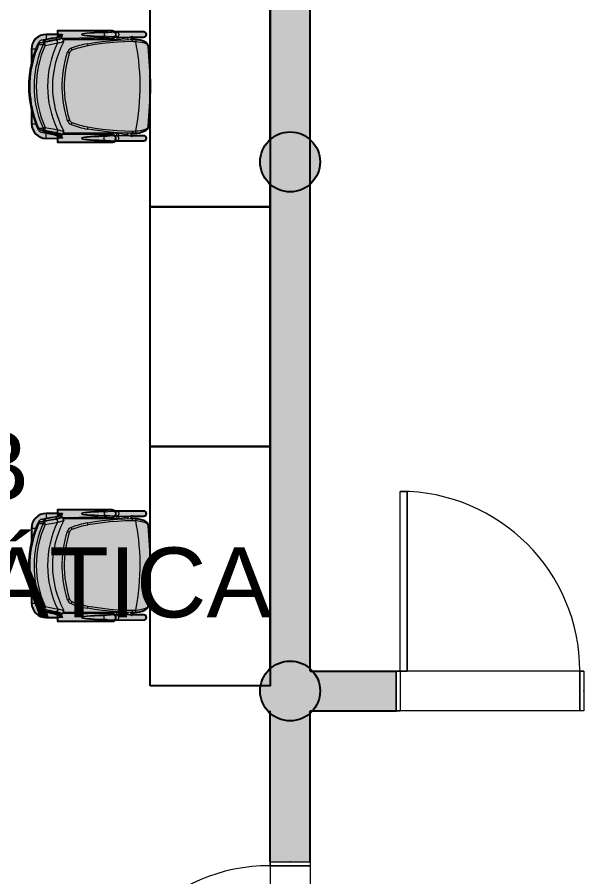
# Model space of a CAD drawing. Header units: metres. Extents: x 512 to 829, y -209 to 245.
# Drawn here: x 669.347 to 672.184, y -84.306 to -80 of the extents above; entities that cross this region are included whole.
import ezdxf

# ---------------------------------------------------------------- set-up
doc = ezdxf.new("R2010")
doc.units = ezdxf.units.M
doc.header["$LTSCALE"] = 0.508
doc.header["$PDSIZE"] = -2
doc.layers.get('0').update_dxf_attribs({"lineweight": 15})
for name, color, linetype, lineweight in [('AMB-NOVOS', 10, 'Continuous', 15), ('None', 7, 'Continuous', 5), ('NãoImprimir', 7, 'Continuous', 5), ('Peitoris', 2, 'Continuous', 5), ('Telhado-Princ', 7, 'Continuous', 5)]:
    doc.layers.add(name, color=color, linetype=linetype, lineweight=lineweight)
doc.layers.add('MB-ARQ-MOBILIÁRIO 02', color=2, linetype='Continuous')
doc.layers.add('MB-ARQ-MOBILIÁRIO-CADEIRAS', color=7, linetype='Continuous')
doc.layers.add('MB-ARQ-MOBILIÁRIO-BP BRANCO', color=7, linetype='Continuous', true_color=0xebece5)
doc.layers.add('MB-ARQ-MOBILIÁRIO-CADEIRAS-02', color=7, linetype='Continuous', true_color=0x747474)

# ---------------------------------------------------------------- blocks, each defined once
blk = doc.blocks.new('Grupo-6107')
at = {"layer": 'None', "color": 7, "linetype": 'Continuous', "lineweight": 5}
for p, q in [((-0.47, 0.1), (-0.47, -0.1)), ((0.47, 0.1), (0.47, -0.1))]:
    blk.add_line(p, q, dxfattribs=at)
blk = doc.blocks.new('Grupo-6108')
at = {"layer": 'None', "color": 7, "linetype": 'Continuous', "lineweight": 5}
for points in [[(-0.47, 0.1), (-0.45, 0.1), (-0.45, -0.1), (-0.47, -0.1)], [(0.45, 0.1), (0.47, 0.1), (0.47, -0.1), (0.45, -0.1)]]:
    blk.add_lwpolyline(points, close=True, dxfattribs=at)
blk = doc.blocks.new('Grupo-6109')
at = {"layer": 'None', "color": 7, "linetype": 'Continuous', "lineweight": 5}
for p, q in [((-0.47, 0.1), (-0.45, 0.1)), ((-0.45, 0.1), (-0.45, -0.1)), ((0.47, 0.1), (0.45, 0.1)), ((0.45, 0.1), (0.45, -0.1)), ((-0.47, -0.1), (-0.45, -0.1)), ((0.47, -0.1), (0.45, -0.1))]:
    blk.add_line(p, q, dxfattribs=at)
at = {"layer": 'None', "color": 7}
for name in ['Grupo-6107', 'Grupo-6108']:
    blk.add_blockref(name, (0, 0), dxfattribs=at)
blk = doc.blocks.new('Grupo-6110')
at = {"layer": 'None', "color": 7, "linetype": 'Continuous', "lineweight": 5}
blk.add_arc((-0.45, 0.1), 0.9, 0, 90, dxfattribs=at)
blk = doc.blocks.new('Grupo-6111')
at = {"layer": 'None', "color": 7, "linetype": 'Continuous', "lineweight": 5}
blk.add_lwpolyline([(-0.45, 0.1), (-0.45, 1), (-0.415, 1), (-0.415, 0.1)], close=True, dxfattribs=at)
blk = doc.blocks.new('Grupo-6112')
at = {"layer": 'None', "color": 7, "linetype": 'Continuous', "lineweight": 5}
for p, q in [((-0.45, 0.1), (-0.45, 1)), ((-0.45, 1), (-0.415, 1)), ((-0.415, 0.1), (-0.415, 1)), ((-0.45, 0.1), (-0.415, 0.1))]:
    blk.add_line(p, q, dxfattribs=at)
at = {"layer": 'None', "color": 7}
blk.add_blockref('Grupo-6111', (0, 0), dxfattribs=at)
blk = doc.blocks.new('Grupo-6113')
at = {"layer": 'Peitoris', "color": 7}
blk.add_blockref('Grupo-6112', (0, 0), dxfattribs=at)
blk = doc.blocks.new('Grupo-6114')
at = {"layer": 'None', "color": 7, "linetype": 'Continuous', "lineweight": 5}
for p, q in [((0.47, 0.1), (-0.47, 0.1)), ((0.47, -0.1), (-0.47, -0.1))]:
    blk.add_line(p, q, dxfattribs=at)
blk = doc.blocks.new('Door (2D)-237')
at = {"layer": 'NãoImprimir', "color": 7, "linetype": 'Continuous', "lineweight": 5}
for p in [(-0.47, 0), (0.47, 0)]:
    blk.add_point(p, dxfattribs=at)
at = {"layer": 'None', "color": 7}
for name in ['Grupo-6113', 'Grupo-6109']:
    blk.add_blockref(name, (0, 0), dxfattribs=at)
at = {"layer": 'Peitoris', "color": 7}
blk.add_blockref('Grupo-6110', (0, 0), dxfattribs=at)
at = {"layer": 'Telhado-Princ', "color": 7}
blk.add_blockref('Grupo-6114', (0, 0), dxfattribs=at)
blk = doc.blocks.new('Grupo-6383')
at = {"layer": 'None', "color": 7, "linetype": 'Continuous', "lineweight": 5}
for p, q in [((-0.47, 0.1), (-0.47, -0.1)), ((0.47, 0.1), (0.47, -0.1))]:
    blk.add_line(p, q, dxfattribs=at)
blk = doc.blocks.new('Grupo-6384')
at = {"layer": 'None', "color": 7, "linetype": 'Continuous', "lineweight": 5}
for points in [[(-0.47, 0.1), (-0.45, 0.1), (-0.45, -0.1), (-0.47, -0.1)], [(0.45, 0.1), (0.47, 0.1), (0.47, -0.1), (0.45, -0.1)]]:
    blk.add_lwpolyline(points, close=True, dxfattribs=at)
blk = doc.blocks.new('Grupo-6385')
at = {"layer": 'None', "color": 7, "linetype": 'Continuous', "lineweight": 5}
for p, q in [((-0.47, 0.1), (-0.45, 0.1)), ((-0.45, 0.1), (-0.45, -0.1)), ((0.47, 0.1), (0.45, 0.1)), ((0.45, 0.1), (0.45, -0.1)), ((-0.47, -0.1), (-0.45, -0.1)), ((0.47, -0.1), (0.45, -0.1))]:
    blk.add_line(p, q, dxfattribs=at)
at = {"layer": 'None', "color": 7}
for name in ['Grupo-6383', 'Grupo-6384']:
    blk.add_blockref(name, (0, 0), dxfattribs=at)
blk = doc.blocks.new('Grupo-6386')
at = {"layer": 'None', "color": 7, "linetype": 'Continuous', "lineweight": 5}
blk.add_arc((-0.45, 0.1), 0.9, 0, 90, dxfattribs=at)
blk = doc.blocks.new('Grupo-6387')
at = {"layer": 'None', "color": 7, "linetype": 'Continuous', "lineweight": 5}
blk.add_lwpolyline([(-0.45, 0.1), (-0.45, 1), (-0.415, 1), (-0.415, 0.1)], close=True, dxfattribs=at)
blk = doc.blocks.new('Grupo-6388')
at = {"layer": 'None', "color": 7, "linetype": 'Continuous', "lineweight": 5}
for p, q in [((-0.45, 0.1), (-0.45, 1)), ((-0.45, 1), (-0.415, 1)), ((-0.415, 0.1), (-0.415, 1)), ((-0.45, 0.1), (-0.415, 0.1))]:
    blk.add_line(p, q, dxfattribs=at)
at = {"layer": 'None', "color": 7}
blk.add_blockref('Grupo-6387', (0, 0), dxfattribs=at)
blk = doc.blocks.new('Grupo-6389')
at = {"layer": 'Peitoris', "color": 7}
blk.add_blockref('Grupo-6388', (0, 0), dxfattribs=at)
blk = doc.blocks.new('Grupo-6390')
at = {"layer": 'None', "color": 7, "linetype": 'Continuous', "lineweight": 5}
for p, q in [((0.47, 0.1), (-0.47, 0.1)), ((0.47, -0.1), (-0.47, -0.1))]:
    blk.add_line(p, q, dxfattribs=at)
blk = doc.blocks.new('Door (2D)-247')
at = {"layer": 'NãoImprimir', "color": 7, "linetype": 'Continuous', "lineweight": 5}
for p in [(-0.47, 0), (0.47, 0)]:
    blk.add_point(p, dxfattribs=at)
at = {"layer": 'None', "color": 7}
for name in ['Grupo-6389', 'Grupo-6385']:
    blk.add_blockref(name, (0, 0), dxfattribs=at)
at = {"layer": 'Peitoris', "color": 7}
blk.add_blockref('Grupo-6386', (0, 0), dxfattribs=at)
at = {"layer": 'Telhado-Princ', "color": 7}
blk.add_blockref('Grupo-6390', (0, 0), dxfattribs=at)
blk = doc.blocks.new('Grupo-6400')
at = {"layer": 'None', "linetype": 'Continuous', "lineweight": 0}
h = blk.add_hatch(color=255, dxfattribs=at)
edge = h.paths.add_edge_path()
edge.add_arc((-41.3001, 15.2619), 0.15, 0, 360, ccw=False)
at = {"layer": 'None', "color": 7, "linetype": 'Continuous', "lineweight": 25}
blk.add_circle((-41.3001, 15.2619), 0.15, dxfattribs=at)
blk = doc.blocks.new('Grupo-6401')
at = {"layer": 'None', "linetype": 'Continuous', "lineweight": 0}
h = blk.add_hatch(color=255, dxfattribs=at)
edge = h.paths.add_edge_path()
edge.add_arc((-41.3001, 17.9119), 0.15, 0, 360, ccw=False)
at = {"layer": 'None', "color": 7, "linetype": 'Continuous', "lineweight": 25}
blk.add_circle((-41.3001, 17.9119), 0.15, dxfattribs=at)
blk = doc.blocks.new('Grupo-6404')
at = {"layer": 'None', "color": 7}
for name in ['Grupo-6401', 'Grupo-6400']:
    blk.add_blockref(name, (0, 0), dxfattribs=at)
blk = doc.blocks.new('TECTON FIXA')
h = blk.add_hatch(color=256)
edge = h.paths.add_edge_path()
edge.add_line((-0.2473, 0.0321), (-0.2473, 0.0928))
edge.add_line((-0.2473, 0.0928), (-0.2348, 0.0968))
edge.add_line((-0.2348, 0.0968), (-0.2348, 0.0817))
edge.add_arc((-0.105, 0.0817), 0.1298, 180, 204.5205)
edge.add_arc((-0.1939, 0.0412), 0.0321, 204.5205, 259.9408)
edge.add_arc((-0.002, 2.0405), 2.0405, 264.4455, 275.7159)
edge.add_arc((0.196, 0.0391), 0.0294, 280.2206, 337.5854)
edge.add_arc((0.0809, 0.0865), 0.1539, 337.5854, 356.3465)
edge.add_line((0.2344, 0.0767), (0.2348, 0.0968))
edge.add_line((0.2348, 0.0968), (0.2473, 0.0928))
edge.add_line((0.2473, 0.0928), (0.2473, 0.0321))
edge.add_arc((0.26, 0.0321), 0.0127, 180, 360)
edge.add_line((0.2727, 0.0321), (0.2726, 0.1751))
edge.add_arc((0.299, 0.1752), 0.0264, 140.266, 180.0527, ccw=False)
edge.add_line((0.2787, 0.192), (0.279, 0.4651))
edge.add_line((0.279, 0.4651), (0.26, 0.4651))
edge.add_line((0.26, 0.4651), (0.2604, 0.5221))
edge.add_arc((0.1881, 0.5226), 0.0723, 359.6453, 450.3547)
edge.add_line((0.1877, 0.5948), (0.1189, 0.5944))
edge.add_arc((0, 0.0855), 0.5226, 76.8468, 102.9792)
edge.add_line((-0.1174, 0.5948), (-0.1877, 0.5948))
edge.add_arc((-0.1877, 0.5221), 0.0727, 90, 180)
edge.add_line((-0.2604, 0.5221), (-0.26, 0.4651))
edge.add_line((-0.26, 0.4651), (-0.279, 0.4651))
edge.add_line((-0.279, 0.4651), (-0.2789, 0.1891))
edge.add_arc((-0.2605, 0.1891), 0.0185, 180.0184, 226.71)
edge.add_line((-0.2731, 0.1757), (-0.2727, 0.0321))
edge.add_arc((-0.26, 0.0321), 0.0127, 180.1644, 360)
blk.add_lwpolyline([(-0.2727, 0.0321, 1), (-0.2473, 0.0321), (-0.2473, 0.0928), (-0.2348, 0.0968), (-0.2348, 0.0817, 0.107401), (-0.2231, 0.0278, 0.246643), (-0.1995, 0.0096, 0.049216), (0.2012, 0.0101, 0.255663), (0.2231, 0.0278, 0.082044), (0.2344, 0.0767), (0.2348, 0.0968), (0.2473, 0.0928), (0.2473, 0.0321, 1), (0.2727, 0.0321), (0.2726, 0.1751, -0.175367), (0.2787, 0.192), (0.279, 0.4651), (0.26, 0.4651), (0.2604, 0.5221, 0.417845), (0.1877, 0.5948), (0.1189, 0.5944, 0.114521), (-0.1174, 0.5948), (-0.1877, 0.5948, 0.414214), (-0.2604, 0.5221), (-0.26, 0.4651), (-0.279, 0.4651), (-0.2789, 0.1891, 0.206597), (-0.2731, 0.1757), (-0.2727, 0.0321, 0.998567), (-0.2473, 0.0321), (-0.2473, 0.0928), (-0.2348, 0.0968)], format="xyb")
at = {"layer": 'MB-ARQ-MOBILIÁRIO-CADEIRAS', "linetype": 'Continuous', "lineweight": 15}
for p, q in [((-0.213, 0.5562), (-0.213, 0.5633)), ((-0.1174, 0.5948), (-0.1877, 0.5948)), ((-0.1877, 0.5948), (-0.1877, 0.5736)), ((0.1877, 0.5948), (0.1174, 0.5948)), ((0.1877, 0.5948), (0.1877, 0.5736)), ((0.213, 0.5562), (0.213, 0.5633)), ((-0.2604, 0.5221), (-0.2604, 0.4651)), ((-0.2604, 0.5221), (-0.2358, 0.5221)), ((-0.231, 0.5293), (-0.231, 0.5471)), ((-0.2188, 0.5499), (-0.2192, 0.5482)), ((-0.2192, 0.5482), (-0.2192, 0.5399)), ((-0.2188, 0.5356), (-0.2188, 0.5499)), ((-0.2188, 0.5356), (-0.2098, 0.5356)), ((-0.2098, 0.5579), (-0.2098, 0.5356)), ((0.2098, 0.5579), (0.2098, 0.5356)), ((0.2188, 0.5356), (0.2098, 0.5356)), ((0.2188, 0.5356), (0.2188, 0.5499)), ((0.2188, 0.5499), (0.2192, 0.5482)), ((0.2192, 0.5482), (0.2192, 0.5399)), ((0.231, 0.5293), (0.231, 0.5471)), ((0.2604, 0.5221), (0.2358, 0.5221)), ((0.2604, 0.4651), (0.2604, 0.5221)), ((-0.279, 0.4651), (-0.279, 0.3557)), ((-0.279, 0.4651), (-0.26, 0.4651)), ((-0.26, 0.44), (-0.26, 0.4651)), ((-0.26, 0.4651), (-0.2485, 0.4651)), ((-0.2532, 0.4441), (-0.2532, 0.4604)), ((-0.2498, 0.4455), (-0.2494, 0.4465)), ((-0.2498, 0.4455), (-0.2498, 0.4456)), ((-0.2492, 0.447), (-0.2494, 0.4466)), ((-0.2494, 0.4465), (-0.2494, 0.4466)), ((-0.2492, 0.4633), (-0.2492, 0.447)), ((-0.241, 0.3558), (-0.241, 0.442)), ((-0.241, 0.4415), (-0.2407, 0.4416)), ((-0.24, 0.4435), (-0.24, 0.4433)), ((-0.2395, 0.4452), (-0.2395, 0.4447)), ((-0.235, 0.1685), (-0.235, 0.4342)), ((-0.2229, 0.4344), (-0.2237, 0.434)), ((-0.2229, 0.4344), (-0.2215, 0.435)), ((0.2229, 0.4344), (0.2215, 0.435)), ((0.2229, 0.4344), (0.2237, 0.434)), ((0.235, 0.4343), (0.235, 0.1685)), ((0.2395, 0.4452), (0.2395, 0.4447)), ((0.24, 0.4433), (0.24, 0.4435)), ((0.241, 0.4415), (0.2407, 0.4416)), ((0.241, 0.442), (0.241, 0.3558)), ((0.26, 0.4651), (0.2485, 0.4651)), ((0.2492, 0.4633), (0.2492, 0.447)), ((0.2492, 0.447), (0.2494, 0.4466)), ((0.2494, 0.4465), (0.2494, 0.4466)), ((0.2498, 0.4455), (0.2494, 0.4465)), ((0.2498, 0.4455), (0.2498, 0.4456)), ((0.2532, 0.4441), (0.2532, 0.4604)), ((0.26, 0.44), (0.26, 0.4651)), ((0.279, 0.4651), (0.26, 0.4651)), ((0.279, 0.3557), (0.279, 0.4651)), ((-0.279, 0.3557), (-0.279, 0.3555)), ((-0.2787, 0.3449), (-0.2788, 0.3449)), ((-0.2412, 0.3449), (-0.2413, 0.3449)), ((-0.241, 0.3556), (-0.241, 0.3558)), ((0.2412, 0.3449), (0.2413, 0.3449)), ((0.2787, 0.3449), (0.2788, 0.3449)), ((0.279, 0.3557), (0.279, 0.3555)), ((-0.279, 0.2629), (-0.279, 0.1891)), ((-0.241, 0.1891), (-0.241, 0.2625)), ((0.241, 0.2625), (0.241, 0.1891)), ((0.279, 0.1891), (0.279, 0.2629)), ((-0.2688, 0.2306), (-0.2512, 0.2306)), ((0.2688, 0.2306), (0.2512, 0.2306)), ((-0.279, 0.1891), (-0.2789, 0.1891)), ((-0.2727, 0.1752), (-0.2727, 0.1691)), ((-0.2473, 0.1691), (-0.2473, 0.1751)), ((-0.2411, 0.1891), (-0.241, 0.1891)), ((0.2411, 0.1891), (0.241, 0.1891)), ((0.2473, 0.1752), (0.2473, 0.1691)), ((0.2727, 0.1691), (0.2727, 0.1751)), ((0.279, 0.1891), (0.2789, 0.1891)), ((-0.2727, 0.1691), (-0.2727, 0.0321)), ((-0.2473, 0.1034), (-0.2473, 0.1691)), ((-0.2473, 0.1685), (-0.235, 0.1685)), ((-0.2473, 0.1596), (-0.2359, 0.1576)), ((-0.2442, 0.1108), (-0.2359, 0.1576)), ((0.2473, 0.1685), (0.235, 0.1685)), ((0.2473, 0.1596), (0.2359, 0.1576)), ((0.2359, 0.1576), (0.2442, 0.1108)), ((0.2473, 0.1691), (0.2473, 0.1034)), ((0.2727, 0.0321), (0.2727, 0.1691)), ((-0.2504, 0.0918), (-0.2348, 0.0968)), ((-0.2473, 0.1097), (-0.2344, 0.1139)), ((-0.2473, 0.1096), (-0.2344, 0.1138)), ((-0.2473, 0.0321), (-0.2473, 0.0929)), ((-0.235, 0.0891), (-0.235, 0.0883)), ((0.2473, 0.1097), (0.2344, 0.1139)), ((0.2473, 0.1096), (0.2344, 0.1138)), ((0.2504, 0.0918), (0.2348, 0.0968)), ((0.235, 0.0883), (0.235, 0.0891)), ((0.2473, 0.093), (0.2473, 0.0321)), ((-0.2231, 0.0278), (-0.2231, 0.0285)), ((-0.1981, 0.0092), (-0.1981, 0.0093)), ((0.1981, 0.0092), (0.1981, 0.0093)), ((0.2231, 0.0278), (0.2231, 0.0285))]:
    blk.add_line(p, q, dxfattribs=at)
at = {"layer": 'MB-ARQ-MOBILIÁRIO-CADEIRAS', "linetype": 'Continuous', "lineweight": 15, "flags": 128}
for points in [[(-0.213, 0.5633), (-0.1931, 0.5716), (-0.1728, 0.5791), (-0.1523, 0.5857), (-0.1315, 0.5915), (-0.1098, 0.5966), (-0.0879, 0.6008), (-0.0659, 0.604), (-0.0438, 0.6063), (-0.0219, 0.6077), (0, 0.6082), (0.0216, 0.6077), (0.0432, 0.6064), (0.0648, 0.6042), (0.0862, 0.6011), (0.1081, 0.597), (0.1298, 0.5919), (0.1512, 0.586), (0.1724, 0.5792), (0.1929, 0.5717), (0.213, 0.5633)], [(-0.231, 0.5471), (-0.23, 0.5497), (-0.2282, 0.5524), (-0.2259, 0.5549), (-0.2231, 0.5573), (-0.2196, 0.5598), (-0.2156, 0.5621), (-0.213, 0.5633)], [(-0.2098, 0.5579), (-0.1903, 0.566), (-0.1704, 0.5732), (-0.1503, 0.5797), (-0.1299, 0.5854), (-0.1087, 0.5903), (-0.0873, 0.5944), (-0.0658, 0.5976), (-0.0441, 0.5999), (-0.0221, 0.6013), (0, 0.6018), (0.0214, 0.6013), (0.0429, 0.6), (0.0642, 0.5978), (0.0854, 0.5947), (0.1071, 0.5907), (0.1286, 0.5857), (0.1499, 0.5798), (0.1709, 0.5731), (0.1905, 0.5659), (0.2098, 0.5579)], [(-0.2098, 0.5356), (-0.1906, 0.5437), (-0.1711, 0.5511), (-0.1513, 0.5576), (-0.1313, 0.5634), (-0.1104, 0.5685), (-0.0894, 0.5727), (-0.0681, 0.576), (-0.0468, 0.5785), (-0.0234, 0.5801), (0, 0.5806), (0.0246, 0.58), (0.0491, 0.5782), (0.0736, 0.5752), (0.0978, 0.5711), (0.1218, 0.5658), (0.1443, 0.5598), (0.1665, 0.5527), (0.1884, 0.5446), (0.2098, 0.5356)], [(0.231, 0.5471), (0.23, 0.5497), (0.2282, 0.5524), (0.2259, 0.5549), (0.2231, 0.5573), (0.2196, 0.5598), (0.2156, 0.5621), (0.213, 0.5633)], [(-0.2427, 0.4875), (-0.2369, 0.5175), (-0.231, 0.5471)], [(-0.2419, 0.4736), (-0.2365, 0.5017), (-0.231, 0.5293)], [(-0.2256, 0.526), (-0.2263, 0.5221), (-0.2293, 0.5066), (-0.2362, 0.4704)], [(-0.2317, 0.4728), (-0.2257, 0.5037), (-0.2196, 0.5341)], [(-0.2313, 0.4728), (-0.2251, 0.5044), (-0.2188, 0.5356)], [(-0.231, 0.5293), (-0.2304, 0.5309), (-0.2292, 0.5326), (-0.2273, 0.5345), (-0.2247, 0.5366), (-0.2221, 0.5383), (-0.2192, 0.5399)], [(-0.2188, 0.5499), (-0.2183, 0.5512), (-0.2174, 0.5526), (-0.2163, 0.5538), (-0.2149, 0.555), (-0.2131, 0.5562), (-0.2111, 0.5573), (-0.2098, 0.5579)], [(-0.2055, 0.5271), (-0.2075, 0.5268), (-0.2095, 0.5268), (-0.2116, 0.5272), (-0.2135, 0.528), (-0.2152, 0.5291), (-0.2166, 0.5304), (-0.2178, 0.532), (-0.2185, 0.5338), (-0.2188, 0.5356)], [(-0.2055, 0.5271), (-0.2073, 0.5176), (-0.2147, 0.4791), (-0.2174, 0.4646)], [(0.2055, 0.5271), (0.2075, 0.5268), (0.2095, 0.5268), (0.2116, 0.5272), (0.2135, 0.528), (0.2152, 0.5291), (0.2167, 0.5304), (0.2178, 0.532), (0.2185, 0.5338), (0.2188, 0.5356)], [(0.2055, 0.5271), (0.2073, 0.5176), (0.2147, 0.4791), (0.2174, 0.4646)], [(0.2188, 0.5499), (0.2183, 0.5512), (0.2174, 0.5526), (0.2163, 0.5538), (0.2149, 0.555), (0.2131, 0.5562), (0.2111, 0.5573), (0.2098, 0.5579)], [(0.2313, 0.4728), (0.2251, 0.5044), (0.2188, 0.5356)], [(0.231, 0.5293), (0.2304, 0.5309), (0.2292, 0.5326), (0.2273, 0.5345), (0.2247, 0.5366), (0.2221, 0.5383), (0.2192, 0.5399)], [(0.2317, 0.4728), (0.2257, 0.5037), (0.2196, 0.5341)], [(0.2256, 0.526), (0.2263, 0.5221), (0.2293, 0.5066), (0.2362, 0.4704)], [(0.2427, 0.4875), (0.2369, 0.5175), (0.231, 0.5471)], [(0.2419, 0.4736), (0.2365, 0.5017), (0.231, 0.5293)], [(-0.2494, 0.4466), (-0.2496, 0.4462), (-0.2498, 0.4456)], [(-0.2494, 0.4465), (-0.2481, 0.4496), (-0.2468, 0.4532), (-0.2456, 0.4574), (-0.2437, 0.4649), (-0.2419, 0.4736)], [(-0.2435, 0.4431), (-0.2439, 0.442), (-0.244, 0.4412)], [(-0.244, 0.4412), (-0.2428, 0.4417), (-0.2417, 0.442), (-0.2411, 0.4421), (-0.241, 0.442)], [(-0.2362, 0.4704), (-0.2369, 0.4665), (-0.2384, 0.4594), (-0.24, 0.4532), (-0.2417, 0.4476), (-0.2435, 0.4431)], [(-0.24, 0.4433), (-0.2399, 0.4437), (-0.2395, 0.4447)], [(-0.24, 0.4433), (-0.24, 0.4429), (-0.2398, 0.4414), (-0.2394, 0.4398), (-0.2388, 0.4383), (-0.2379, 0.4368), (-0.2366, 0.4355), (-0.2352, 0.4344), (-0.2338, 0.4336), (-0.2323, 0.4331), (-0.2309, 0.4328), (-0.2295, 0.4327), (-0.2283, 0.4327), (-0.2272, 0.4329), (-0.2261, 0.4332), (-0.225, 0.4335), (-0.2237, 0.434), (-0.2237, 0.434)], [(-0.2395, 0.4452), (-0.2381, 0.4482), (-0.2368, 0.4519), (-0.2355, 0.4561), (-0.2342, 0.4611), (-0.2329, 0.4666), (-0.2317, 0.4728)], [(-0.2395, 0.4447), (-0.2381, 0.4477), (-0.2367, 0.4514), (-0.2353, 0.4557), (-0.234, 0.4608), (-0.2326, 0.4665), (-0.2313, 0.4728)], [(-0.2174, 0.4646), (-0.2192, 0.4642), (-0.2211, 0.4641), (-0.2231, 0.4643), (-0.2249, 0.4648), (-0.2266, 0.4657), (-0.2281, 0.4667), (-0.2294, 0.468), (-0.2304, 0.4695), (-0.231, 0.4711), (-0.2313, 0.4728)], [(-0.2248, 0.4359), (-0.2252, 0.435), (-0.2253, 0.4344), (-0.225, 0.434), (-0.2244, 0.4339), (-0.2229, 0.4344)], [(-0.2174, 0.4646), (-0.2182, 0.4599), (-0.2191, 0.4555), (-0.2204, 0.4494), (-0.2218, 0.4441), (-0.2233, 0.4395), (-0.2248, 0.4359)], [(-0.2237, 0.434), (-0.2228, 0.4344), (-0.2215, 0.4351)], [(-0.1722, 0.4145), (-0.1462, 0.4221), (-0.1199, 0.4285), (-0.0933, 0.4336), (-0.0728, 0.4366), (-0.0521, 0.4389), (-0.0314, 0.4405), (-0.0106, 0.4412), (0.0122, 0.4412), (0.0351, 0.4402), (0.0579, 0.4384), (0.0806, 0.4356), (0.1038, 0.4317), (0.1269, 0.4269), (0.1497, 0.4212), (0.1722, 0.4145)], [(0.1683, 0.4049), (0.1469, 0.4113), (0.1253, 0.4168), (0.1034, 0.4215), (0.0814, 0.4252), (0.0586, 0.4282), (0.0356, 0.4301), (0.0126, 0.4312), (-0.0104, 0.4312), (-0.0369, 0.4301), (-0.0633, 0.4277), (-0.0895, 0.424), (-0.1161, 0.4189), (-0.1424, 0.4126), (-0.1683, 0.4049)], [(0.2174, 0.4646), (0.2192, 0.4642), (0.2211, 0.4641), (0.2231, 0.4643), (0.2249, 0.4648), (0.2266, 0.4657), (0.2281, 0.4667), (0.2294, 0.468), (0.2304, 0.4695), (0.231, 0.4711), (0.2313, 0.4728)], [(0.2174, 0.4646), (0.2183, 0.4599), (0.2191, 0.4555), (0.2204, 0.4494), (0.2218, 0.4441), (0.2233, 0.4395), (0.2248, 0.4359)], [(0.2216, 0.4351), (0.2224, 0.4346), (0.2237, 0.434)], [(0.2248, 0.4359), (0.2252, 0.435), (0.2253, 0.4344), (0.225, 0.434), (0.2244, 0.4339), (0.2229, 0.4344)], [(0.2237, 0.434), (0.2249, 0.4335), (0.226, 0.4332), (0.2272, 0.4329), (0.2284, 0.4327), (0.2297, 0.4327), (0.2311, 0.4328), (0.2326, 0.4332), (0.2342, 0.4338), (0.2356, 0.4346), (0.2369, 0.4357), (0.2381, 0.4371), (0.2389, 0.4386), (0.2395, 0.4401), (0.2399, 0.4416), (0.24, 0.4431), (0.24, 0.4433)], [(0.2395, 0.4447), (0.2381, 0.4477), (0.2367, 0.4514), (0.2353, 0.4557), (0.234, 0.4608), (0.2326, 0.4665), (0.2313, 0.4728)], [(0.2395, 0.4452), (0.2381, 0.4482), (0.2368, 0.4519), (0.2355, 0.4561), (0.2342, 0.4611), (0.2329, 0.4666), (0.2317, 0.4728)], [(0.2362, 0.4704), (0.237, 0.4665), (0.2384, 0.4594), (0.24, 0.4532), (0.2417, 0.4476), (0.2435, 0.4431)], [(0.24, 0.4433), (0.2399, 0.4437), (0.2395, 0.4447)], [(0.244, 0.4412), (0.2428, 0.4417), (0.2417, 0.442), (0.2411, 0.4421), (0.241, 0.442)], [(0.2494, 0.4465), (0.2481, 0.4496), (0.2468, 0.4532), (0.2456, 0.4574), (0.2437, 0.4649), (0.2419, 0.4736)], [(0.2435, 0.4431), (0.2439, 0.442), (0.244, 0.4412)], [(0.2494, 0.4466), (0.2496, 0.4462), (0.2498, 0.4456)], [(-0.1722, 0.4145), (-0.172, 0.4144), (-0.1717, 0.4139), (-0.1713, 0.413), (-0.1708, 0.4118), (-0.1702, 0.4104), (-0.1696, 0.4087), (-0.1689, 0.4068), (-0.1683, 0.4049)], [(0.1722, 0.4145), (0.172, 0.4144), (0.1717, 0.4139), (0.1713, 0.413), (0.1708, 0.4118), (0.1702, 0.4104), (0.1696, 0.4087), (0.1689, 0.4068), (0.1683, 0.4049)], [(-0.279, 0.3555), (-0.279, 0.3541), (-0.2789, 0.351), (-0.2788, 0.348), (-0.2788, 0.3452), (-0.2788, 0.3449)], [(-0.279, 0.3555), (-0.279, 0.354), (-0.2789, 0.3511), (-0.2787, 0.3479), (-0.2787, 0.3461), (-0.2787, 0.3449)], [(-0.2788, 0.3449), (-0.2789, 0.3234), (-0.2789, 0.2973), (-0.279, 0.2795)], [(-0.2787, 0.3449), (-0.2788, 0.3197), (-0.2789, 0.2945), (-0.279, 0.2795)], [(-0.2413, 0.3449), (-0.2413, 0.3481), (-0.2411, 0.3513), (-0.241, 0.3539), (-0.241, 0.3556)], [(-0.241, 0.2808), (-0.2411, 0.2897), (-0.2412, 0.315), (-0.2413, 0.3449)], [(-0.2412, 0.3449), (-0.2412, 0.347), (-0.2411, 0.3498), (-0.241, 0.3526), (-0.241, 0.3556)], [(-0.241, 0.2808), (-0.2411, 0.3058), (-0.2412, 0.332), (-0.2412, 0.3449)], [(0.2413, 0.3449), (0.2413, 0.3481), (0.2411, 0.3513), (0.241, 0.3539), (0.241, 0.3558)], [(0.2412, 0.3449), (0.2412, 0.3307), (0.2411, 0.3046), (0.241, 0.2806)], [(0.241, 0.2806), (0.2411, 0.2897), (0.2412, 0.315), (0.2413, 0.3449)], [(0.279, 0.3555), (0.279, 0.354), (0.2789, 0.3511), (0.2787, 0.3479), (0.2787, 0.3461), (0.2787, 0.3449)], [(0.2787, 0.3449), (0.2788, 0.3197), (0.2789, 0.2945), (0.279, 0.2794)], [(0.2788, 0.3449), (0.2788, 0.3462), (0.2789, 0.3489), (0.2789, 0.3518), (0.279, 0.3548), (0.279, 0.3555)], [(0.279, 0.2794), (0.279, 0.2936), (0.2789, 0.3197), (0.2788, 0.3449)], [(-0.235, 0.0909), (-0.234, 0.1283), (-0.2321, 0.1657), (-0.2291, 0.203), (-0.225, 0.2405), (-0.2199, 0.2778), (-0.2138, 0.315)], [(-0.2031, 0.3133), (-0.2091, 0.2767), (-0.2141, 0.24), (-0.2181, 0.2031), (-0.2212, 0.1658), (-0.2232, 0.1285), (-0.2242, 0.0912)], [(0.2242, 0.0912), (0.2232, 0.1283), (0.2212, 0.1653), (0.2182, 0.2023), (0.2142, 0.2394), (0.2091, 0.2765), (0.2031, 0.3133)], [(0.2138, 0.315), (0.2199, 0.2781), (0.225, 0.241), (0.229, 0.2038), (0.232, 0.1662), (0.234, 0.1286), (0.235, 0.0909)], [(-0.279, 0.2795), (-0.279, 0.2693), (-0.279, 0.2629)], [(-0.241, 0.2625), (-0.241, 0.2645), (-0.241, 0.2808)], [(0.241, 0.2625), (0.241, 0.2645), (0.241, 0.2806)], [(0.279, 0.2794), (0.279, 0.2693), (0.279, 0.2629)], [(-0.2789, 0.1891), (-0.2784, 0.195), (-0.2776, 0.201), (-0.2765, 0.2072), (-0.2754, 0.2136), (-0.2741, 0.2221), (-0.2733, 0.2308)], [(-0.2688, 0.2306), (-0.2693, 0.2216), (-0.2702, 0.2126), (-0.2716, 0.1997), (-0.2722, 0.1933), (-0.2725, 0.187)], [(-0.2475, 0.187), (-0.248, 0.1956), (-0.2489, 0.2044), (-0.2503, 0.2174), (-0.2508, 0.224), (-0.2512, 0.2306)], [(-0.2467, 0.2308), (-0.2462, 0.2245), (-0.2454, 0.2182), (-0.2443, 0.212), (-0.2432, 0.2058), (-0.2419, 0.1974), (-0.2411, 0.1891)], [(0.2467, 0.2308), (0.2462, 0.2245), (0.2454, 0.2182), (0.2443, 0.212), (0.2432, 0.2058), (0.2419, 0.1974), (0.2411, 0.1891)], [(0.2475, 0.187), (0.248, 0.1956), (0.2489, 0.2044), (0.2503, 0.2174), (0.2508, 0.224), (0.2512, 0.2306)], [(0.2688, 0.2306), (0.2693, 0.2216), (0.2702, 0.2126), (0.2716, 0.1997), (0.2722, 0.1933), (0.2725, 0.187)], [(0.2789, 0.1891), (0.2784, 0.195), (0.2776, 0.201), (0.2765, 0.2072), (0.2754, 0.2136), (0.2741, 0.2221), (0.2733, 0.2308)], [(-0.2789, 0.1891), (-0.2787, 0.1887), (-0.2783, 0.1883), (-0.2776, 0.188), (-0.2769, 0.1877), (-0.2759, 0.1874), (-0.2749, 0.1872), (-0.2737, 0.1871), (-0.2725, 0.187)], [(-0.2782, 0.184), (-0.2787, 0.186), (-0.2789, 0.1891)], [(-0.2783, 0.184), (-0.2778, 0.1824), (-0.2768, 0.1803), (-0.2755, 0.1783), (-0.274, 0.1765), (-0.2722, 0.1749), (-0.2703, 0.1735), (-0.2682, 0.1724), (-0.2659, 0.1715), (-0.2635, 0.171), (-0.2611, 0.1707), (-0.2586, 0.1707), (-0.2562, 0.171), (-0.2538, 0.1716), (-0.2515, 0.1725), (-0.2494, 0.1737), (-0.2474, 0.1752), (-0.2457, 0.1768), (-0.2442, 0.1787), (-0.243, 0.1807), (-0.242, 0.1829), (-0.2417, 0.1841)], [(-0.2725, 0.187), (-0.2724, 0.1848), (-0.2719, 0.1828), (-0.2711, 0.1809), (-0.27, 0.1792), (-0.2686, 0.1777), (-0.267, 0.1764), (-0.2651, 0.1754), (-0.2631, 0.1748), (-0.2611, 0.1744), (-0.2589, 0.1744), (-0.2569, 0.1748), (-0.2549, 0.1754), (-0.253, 0.1764), (-0.2514, 0.1777), (-0.25, 0.1792), (-0.2488, 0.181), (-0.248, 0.1829), (-0.2476, 0.1849), (-0.2475, 0.187)], [(-0.2475, 0.187), (-0.2463, 0.1871), (-0.2451, 0.1872), (-0.2441, 0.1874), (-0.2431, 0.1877), (-0.2423, 0.188), (-0.2417, 0.1883), (-0.2413, 0.1887), (-0.2411, 0.1891)], [(-0.2411, 0.1891), (-0.2413, 0.1861), (-0.2417, 0.1841)], [(0.2475, 0.187), (0.2463, 0.1871), (0.2451, 0.1872), (0.2441, 0.1874), (0.2431, 0.1877), (0.2424, 0.188), (0.2417, 0.1883), (0.2413, 0.1887), (0.2411, 0.1891)], [(0.2411, 0.1891), (0.2413, 0.1861), (0.2418, 0.184)], [(0.2417, 0.184), (0.2422, 0.1824), (0.2432, 0.1803), (0.2445, 0.1783), (0.246, 0.1765), (0.2478, 0.1749), (0.2497, 0.1735), (0.2518, 0.1724), (0.2541, 0.1715), (0.2565, 0.171), (0.2589, 0.1707), (0.2614, 0.1707), (0.2638, 0.171), (0.2662, 0.1716), (0.2685, 0.1725), (0.2706, 0.1737), (0.2726, 0.1751), (0.2743, 0.1768), (0.2758, 0.1787), (0.277, 0.1807), (0.278, 0.1829), (0.2783, 0.1841)], [(0.2725, 0.187), (0.2724, 0.1848), (0.2719, 0.1828), (0.2711, 0.1809), (0.27, 0.1792), (0.2686, 0.1777), (0.267, 0.1764), (0.2651, 0.1754), (0.2631, 0.1748), (0.2611, 0.1744), (0.2589, 0.1744), (0.2569, 0.1748), (0.2549, 0.1754), (0.253, 0.1764), (0.2514, 0.1777), (0.25, 0.1792), (0.2488, 0.181), (0.248, 0.1829), (0.2476, 0.1849), (0.2475, 0.187)], [(0.2789, 0.1891), (0.2787, 0.1887), (0.2783, 0.1883), (0.2777, 0.188), (0.2769, 0.1877), (0.2759, 0.1874), (0.2749, 0.1872), (0.2737, 0.1871), (0.2725, 0.187)], [(0.2783, 0.1841), (0.2787, 0.186), (0.2789, 0.1891)], [(-0.2727, 0.1691), (-0.2726, 0.1676), (-0.2721, 0.1658), (-0.2713, 0.164), (-0.2702, 0.1624), (-0.2688, 0.1609), (-0.2671, 0.1597), (-0.2652, 0.1588), (-0.2632, 0.1582), (-0.2611, 0.1579), (-0.2589, 0.1579), (-0.2568, 0.1582), (-0.2548, 0.1588), (-0.2529, 0.1597), (-0.2512, 0.1609), (-0.2498, 0.1624), (-0.2487, 0.164), (-0.2479, 0.1658), (-0.2474, 0.1676), (-0.2473, 0.1691)], [(0.2727, 0.1691), (0.2726, 0.1676), (0.2721, 0.1658), (0.2713, 0.164), (0.2702, 0.1624), (0.2688, 0.1609), (0.2671, 0.1597), (0.2652, 0.1588), (0.2632, 0.1582), (0.2611, 0.1579), (0.2589, 0.1579), (0.2568, 0.1582), (0.2548, 0.1588), (0.2529, 0.1597), (0.2512, 0.1609), (0.2498, 0.1624), (0.2487, 0.164), (0.2479, 0.1658), (0.2474, 0.1676), (0.2473, 0.1691)], [(-0.2473, 0.1034), (-0.2475, 0.1012), (-0.2483, 0.0981), (-0.249, 0.0963), (-0.2498, 0.0946), (-0.2506, 0.0932), (-0.2509, 0.0923), (-0.2509, 0.0919), (-0.2506, 0.0918), (-0.2504, 0.0918)], [(-0.2341, 0.072), (-0.2348, 0.0814), (-0.235, 0.0909)], [(-0.2242, 0.0912), (-0.224, 0.0822), (-0.2233, 0.0732)], [(0.2233, 0.0732), (0.224, 0.0821), (0.2242, 0.0912)], [(0.235, 0.0909), (0.2348, 0.0814), (0.2341, 0.072)], [(0.2473, 0.1034), (0.2473, 0.1034), (0.2475, 0.1012), (0.2483, 0.0981), (0.249, 0.0963), (0.2498, 0.0946), (0.2506, 0.0932), (0.2509, 0.0923), (0.2509, 0.0919), (0.2506, 0.0918), (0.2504, 0.0918)], [(-0.2341, 0.072), (-0.2339, 0.072), (-0.2332, 0.0721), (-0.2322, 0.0722), (-0.2309, 0.0723), (-0.2292, 0.0725), (-0.2274, 0.0727), (-0.2254, 0.0729), (-0.2233, 0.0732)], [(-0.2233, 0.0732), (-0.1944, 0.0679), (-0.1653, 0.0633), (-0.1361, 0.0594), (-0.1066, 0.0562), (-0.0771, 0.0538), (-0.0474, 0.0521), (-0.0181, 0.0512), (0.0113, 0.0512), (0.0407, 0.0518), (0.0703, 0.0533), (0.0998, 0.0556), (0.1292, 0.0586), (0.1528, 0.0615), (0.1764, 0.065), (0.1999, 0.0688), (0.2233, 0.0732)], [(0.2341, 0.072), (0.2339, 0.072), (0.2332, 0.0721), (0.2322, 0.0722), (0.2309, 0.0723), (0.2292, 0.0725), (0.2274, 0.0727), (0.2254, 0.0729), (0.2233, 0.0732)], [(-0.2231, 0.0285), (-0.2226, 0.0275), (-0.2218, 0.0266), (-0.2209, 0.0259), (-0.2197, 0.0253), (-0.2185, 0.0248), (-0.2171, 0.0246), (-0.2157, 0.0245), (-0.2142, 0.0246)], [(-0.2142, 0.0246), (-0.2127, 0.0209), (-0.2109, 0.0178), (-0.2088, 0.0151), (-0.2059, 0.0125), (-0.2028, 0.0107), (-0.1995, 0.0096), (-0.1984, 0.0093), (-0.1981, 0.0093), (-0.1981, 0.0093), (-0.1981, 0.0093)], [(0.1981, 0.0093), (0.167, 0.0067), (0.1358, 0.0045), (0.0895, 0.0021), (0.0432, 0.0007), (-0.0033, 0.0003), (-0.0498, 0.0008), (-0.0869, 0.002), (-0.124, 0.0038), (-0.1611, 0.0062), (-0.1981, 0.0093)], [(-0.1981, 0.0092), (-0.168, 0.0066), (-0.1379, 0.0044), (-0.1076, 0.0027), (-0.0772, 0.0014), (-0.0543, 0.0007), (-0.0314, 0.0002)], [(-0.0314, 0.0002), (0, 0), (0.0314, 0.0002)], [(0.0314, 0.0002), (0.0543, 0.0007), (0.0772, 0.0014), (0.1075, 0.0027), (0.1378, 0.0044), (0.168, 0.0066), (0.1981, 0.0092)], [(0.1981, 0.0093), (0.1981, 0.0093), (0.1981, 0.0093), (0.1984, 0.0093), (0.1995, 0.0096), (0.2028, 0.0107), (0.2059, 0.0125), (0.2088, 0.0151), (0.2109, 0.0178), (0.2127, 0.0209), (0.2142, 0.0246)], [(0.2231, 0.0285), (0.2226, 0.0275), (0.2218, 0.0266), (0.2209, 0.0259), (0.2197, 0.0253), (0.2185, 0.0248), (0.2171, 0.0246), (0.2157, 0.0245), (0.2142, 0.0246)]]:
    blk.add_lwpolyline(points, dxfattribs=at)
at = {"layer": 'MB-ARQ-MOBILIÁRIO-CADEIRAS', "linetype": 'Continuous', "lineweight": 15}
for centre, radius, start, end in [((-0.1877, 0.5221), 0.0727, 90, 180), ((0, 0.0732), 0.4983, 65.6464, 114.3536), ((0.1877, 0.5221), 0.0727, 0, 90), ((-0.2269, 0.53), 0.00416, 188.5717, 288.717), ((-0.2102, 0.5209), 0.0162, 125.4756, 161.5012), ((-0.2532, 0.5396), 0.034, 350.6524, 0.5406), ((-0.1511, 0.5605), 0.0638, 202.9741, 211.4804), ((0.1511, 0.5605), 0.0638, 328.5196, 337.0259), ((0.2532, 0.5396), 0.034, 179.4594, 189.3476), ((0.2102, 0.5209), 0.0162, 18.4988, 54.5244), ((0.2269, 0.53), 0.00416, 251.283, 351.4283), ((-0.3636, 0.5073), 0.1226, 338.9866, 350.7176), ((0, 0.0169), 0.4732, 62.0829, 117.9171), ((0, 0.0169), 0.4977, 64.0966, 115.9034), ((0.3636, 0.5073), 0.1226, 189.2824, 201.0134), ((-0.1961, 0.3364), 0.1217, 116.2047, 121.6837), ((0, 0.0169), 0.4965, 120.6581, 121.5751), ((-0.2584, 0.4718), 0.0125, 294.6433, 317.3538), ((-0.2612, 0.4591), 0.017, 298.1422, 314.8569), ((-0.2453, 0.4455), 0.00447, 179.2728, 287.2626), ((-0.2453, 0.4467), 0.00406, 182.2689, 297.618), ((-0.2378, 0.4743), 0.00418, 189.2495, 291.4292), ((0, 0.0169), 0.4882, 119.4361, 119.547), ((-0.2372, 0.4435), 0.00277, 143.533, 180.5237), ((-0.2293, 0.445), 0.0101, 181.9196, 296.3926), ((0, 0.0169), 0.5113, 116.9435, 117.5164), ((0.2293, 0.445), 0.0101, 243.6074, 358.0804), ((0, 0.0169), 0.5113, 62.4836, 63.0565), ((0.2378, 0.4743), 0.00418, 248.5708, 350.7505), ((0.2372, 0.4435), 0.00277, 359.4763, 36.467), ((0, 0.0169), 0.4882, 60.453, 60.5631), ((0.2453, 0.4467), 0.00406, 242.382, 357.7311), ((0.2453, 0.4455), 0.00447, 252.7374, 0.7272), ((0.2584, 0.4718), 0.0125, 222.6462, 245.3567), ((0.2612, 0.4591), 0.017, 225.1431, 241.8578), ((0.1961, 0.3364), 0.1217, 58.3163, 63.7953), ((0, 0.0169), 0.4965, 58.4249, 59.3419), ((0.2233, 0.2369), 0.444, 158.9059, 169.8688), ((0.2253, 0.2368), 0.4351, 158.9426, 169.8619), ((-0.163, 0.3859), 0.0299, 107.7751, 158.908), ((-0.2178, 0.3051), 0.0955, 67.1835, 73.6696), ((-0.1622, 0.386), 0.0199, 107.8621, 158.9799), ((0.1622, 0.386), 0.0199, 21.0197, 72.1383), ((0.163, 0.3859), 0.0299, 21.0921, 72.2248), ((0.2178, 0.3051), 0.0955, 106.3304, 112.8165), ((-0.2253, 0.2368), 0.4351, 10.1381, 21.0574), ((-0.2233, 0.2369), 0.444, 10.1312, 21.0941), ((0.0864, 0.3477), 0.1549, 358.9672, 2.9502), ((-0.226, 0.2016), 0.1141, 78.4183, 83.8838), ((0.226, 0.2016), 0.1141, 96.1162, 101.5817), ((-0.2642, 0.384), 0.1535, 266.5839, 268.2582), ((-0.2558, 0.384), 0.1535, 271.7418, 273.4161), ((0.2558, 0.384), 0.1535, 266.5839, 268.2582), ((0.2642, 0.384), 0.1535, 271.7418, 273.4161), ((-0.26, 0.1891), 0.019, 180, 195.191), ((-0.26, 0.1891), 0.019, 344.7874, 0), ((0.26, 0.1891), 0.019, 180, 195.1712), ((0.26, 0.1891), 0.019, 344.7721, 0), ((-0.2977, 0.1685), 0.0627, 350, 0), ((0.2977, 0.1685), 0.0627, 180, 190), ((-0.2278, 0.0248), 0.0665, 86.8761, 96.2235), ((-0.0757, 0.0881), 0.1592, 179.9392, 202.2345), ((0.0769, 0.0878), 0.1581, 337.7028, 0.1577), ((0.2278, 0.0248), 0.0665, 83.7765, 93.1239), ((-0.0703, 0.0901), 0.1647, 186.3143, 201.9491), ((-0.0042, 0.0893), 0.2197, 184.2099, 197.1245), ((0.0044, 0.0892), 0.2195, 342.8701, 355.7956), ((0.0704, 0.0901), 0.1647, 338.0486, 353.6881), ((-0.26, 0.0321), 0.0127, 180, 0), ((-0.1945, 0.04), 0.0309, 201.723, 263.2963), ((-0.1952, 0.0392), 0.0301, 202.0606, 264.6057), ((0.1945, 0.04), 0.0309, 276.7037, 338.277), ((0.1952, 0.0391), 0.0301, 275.3866, 337.9471), ((0.26, 0.0321), 0.0127, 180, 0)]:
    blk.add_arc(centre, radius, start, end, dxfattribs=at)
for centre, ratio in [((-0.26, -0.0544), 0.047572), ((-0.26, -0.0546), 0.031548), ((0.26, -0.0544), 0.047572), ((0.26, -0.0546), 0.031548)]:
    blk.add_ellipse(centre, major_axis=(0, 0.3994), ratio=ratio, start_param=5.507673, end_param=7.058698, dxfattribs=at)
blk = doc.blocks.new('MESÃO VICE CEO1')
at = {"layer": 'MB-ARQ-MOBILIÁRIO 02'}
blk.add_lwpolyline([(0, 0.6), (1.2, 0.6), (1.2, 0), (0, 0)], close=True, dxfattribs=at)

msp = doc.modelspace()

# ---------------------------------------------------------------- linework, layer by layer
at = {"layer": 'None', "color": 7, "linetype": 'Continuous', "lineweight": 25}
for p, q in [((670.8139, -83.275), (670.8139, -75.55)), ((670.6139, -80.625), (670.6139, -78.175)), ((670.6139, -83.275), (670.6139, -80.825)), ((670.8139, -83.275), (671.244, -83.275)), ((670.6139, -84.23), (670.6139, -83.475)), ((670.8139, -84.23), (670.8139, -83.475)), ((670.8139, -83.475), (671.244, -83.475))]:
    msp.add_line(p, q, dxfattribs=at)
at = {"layer": 'None', "color": 250, "linetype": 'Continuous'}
for points in [[(670.8139, -84.23), (670.6139, -84.23), (670.8139, -75.55), (670.6139, -75.55)], [(670.8139, -83.475), (670.8139, -83.275), (671.244, -83.475), (671.244, -83.275)]]:
    msp.add_solid(points, dxfattribs=at)

# ---------------------------------------------------------------- block references
at = {"layer": 'MB-ARQ-MOBILIÁRIO-BP BRANCO', "rotation": 89.99999999999999}
for p in [(670.6139, -80.95), (670.6139, -82.15), (670.6139, -83.35)]:
    msp.add_blockref('MESÃO VICE CEO1', p, dxfattribs=at)
at = {"layer": 'MB-ARQ-MOBILIÁRIO-CADEIRAS-02', "linetype": 'Continuous', "rotation": 89.99999999999999}
for p in [(670.0142, -80.3466), (670.0142, -82.7466)]:
    msp.add_blockref('TECTON FIXA', p, dxfattribs=at)
at = {"layer": 'None', "color": 7}
for name, p in [('Grupo-6404', (712.014, -98.6368)), ('Door (2D)-247', (671.714, -83.375))]:
    msp.add_blockref(name, p, dxfattribs=at)
at = {"layer": 'None', "color": 7, "rotation": 90}
msp.add_blockref('Door (2D)-237', (670.7139, -84.7), dxfattribs=at)

# ---------------------------------------------------------------- texts
at = {"layer": 'AMB-NOVOS', "linetype": 'Continuous', "lineweight": 0, "insert": (667.265, -82.0728), "char_height": 0.35, "attachment_point": 1}
msp.add_mtext_dynamic_manual_height_columns('\\pi1.21896;{\\fArial|b0|i0|c0|p34;LAB \\P\\pi-0.01154;INFORMÁTICA}', width=3.300258, gutter_width=1, heights=[0], dxfattribs=at)

doc.saveas('drawing.dxf')
